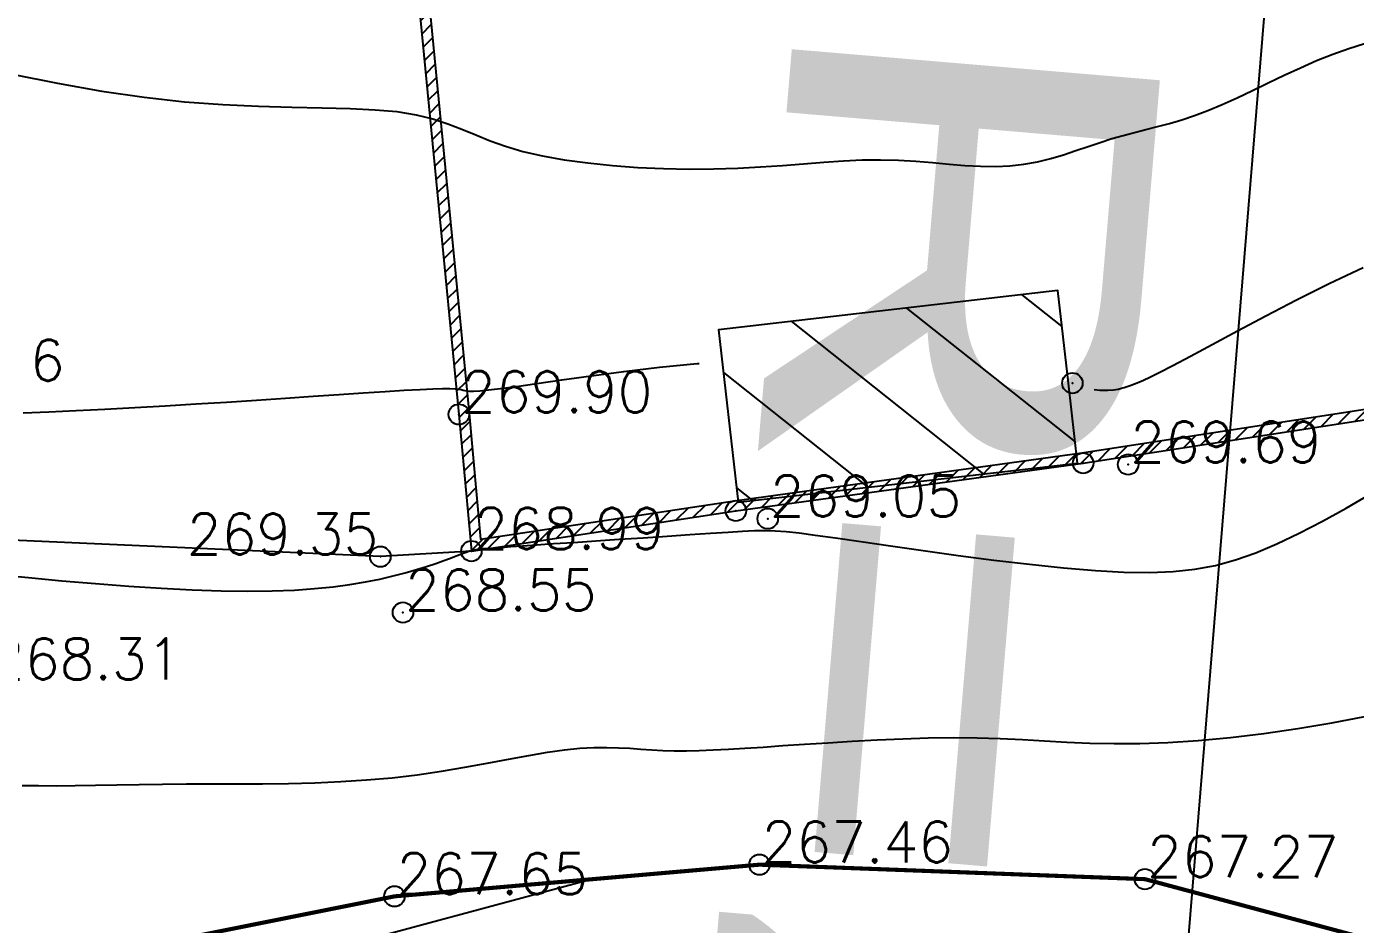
# Model space of a CAD drawing. Header units: millimetres. Extents: x 524954 to 526204, y 9523489 to 9524010.
# Drawn here: x 525464.19 to 525496.57, y 9523547.14 to 9523569.01 of the extents above; entities that cross this region are included whole.
import ezdxf
from ezdxf.enums import TextEntityAlignment as Align

# ---------------------------------------------------------------- set-up
doc = ezdxf.new("R2010")
doc.units = ezdxf.units.MM
doc.header["$PDMODE"] = 32
doc.header["$PDSIZE"] = 0.5
doc.linetypes.add('ACAD_ISO12W100', pattern=[21, 12, -3, 0, -3, 0, -3])
for name, color, linetype in [('Bati', 6, 'Continuous'), ('Bati_H', 1, 'Continuous'), ('Bord Fleuve', 4, 'ACAD_ISO12W100'), ('Cloture', 7, 'Continuous'), ('CN_01_00', 3, 'Continuous'), ('CN_02_00', 4, 'Continuous'), ('CN_10_00', 1, 'Continuous'), ('Murs', 1, 'Continuous'), ('PLUME_2', 1, 'Continuous'), ('TopoAlt', 3, 'Continuous'), ('TOPOJIS', 7, 'Continuous')]:
    doc.layers.add(name, color=color, linetype=linetype)
doc.styles.add('Simplex 1.0', font='Simplex.shx', dxfattribs={"width": 0.99, "height": 1})
doc.styles.get("Standard").update_dxf_attribs({"font": 'arial.ttf'})
doc.linetypes.add('LIMITE1', pattern='A,6.35,-2.54,[133,ltypeshp.shx,S=2.54,R=0,X=-2.54,Y=0],-2.54,25.4', length=36.83)

# ---------------------------------------------------------------- blocks, each defined once
blk = doc.blocks.new('TCPOINT M')
at = {"color": 0}
blk.add_point((0, 0), dxfattribs=at)
at = {"layer": 'TopoAlt', "style": 'Simplex 1.0', "width": 0.99}
blk.add_attdef('ALT', (0.15, 0.15), '', height=1, dxfattribs=at)

msp = doc.modelspace()

# ---------------------------------------------------------------- hatches: boundary and pattern name
at = {"layer": 'Bati_H'}
h = msp.add_hatch(dxfattribs=at)
h.set_pattern_fill('_U', color=256, scale=2, angle=141.5646, style=0, pattern_type=0)
h.set_pattern_definition([(141.564603728, (0, 0), (-1.24326362606, -1.5666191484), [])])
h.paths.add_polyline_path([(525489.795, 9523558.381), (525489.571, 9523560.33), (525489.312, 9523562.58), (525481.047, 9523561.629), (525481.53, 9523557.43)])
at = {"layer": 'Bord Fleuve', "ltscale": 0.5}
h = msp.add_hatch(dxfattribs=at)
h.set_pattern_fill('ANSI33', color=256, scale=2, angle=330, style=0)
h.paths.add_polyline_path([(526101.715, 9523771.778), (526101.498, 9523728.689), (526067.042, 9523702.1), (526048.223, 9523678.528), (526031.816, 9523676.184), (526027.837, 9523671.249), (526016.46, 9523661.911), (526012.684, 9523655.259), (526010.342, 9523652.337), (526009.349, 9523649.826), (526002.836, 9523644.901), (526001.359, 9523638.704), (525998.552, 9523634.868), (525992.641, 9523630.59), (525971.373, 9523621.771), (525946.333, 9523622.282), (525936.503, 9523619.892), (525930.695, 9523617.923), (525919.699, 9523615.395), (525895.841, 9523612.948), (525885.599, 9523613.628), (525875.196, 9523613.421), (525867.372, 9523614.558), (525859.164, 9523613.749), (525850.68, 9523611.584), (525842.877, 9523609.413), (525834.137, 9523605.724), (525821.783, 9523602.11), (525815.903, 9523600.185), (525796.184, 9523594.113), (525774.026, 9523585.199), (525767.099, 9523581.761), (525763.989, 9523580.32), (525760.33, 9523578.539), (525748.039, 9523572.413), (525744.059, 9523571.766), (525739.195, 9523569.005), (525726.381, 9523563.785), (525719.788, 9523561.814), (525707.248, 9523554.536), (525700.147, 9523552.212), (525692.212, 9523549.16), (525674.921, 9523545.702), (525662.522, 9523542.332), (525644.942, 9523541.016), (525635.899, 9523540.053), (525621.612, 9523536.522), (525609.298, 9523533.789), (525593.484, 9523529.477), (525590.482, 9523529.837), (525587.338, 9523528.188), (525575.413, 9523524.864), (525573.541, 9523524.376), (525537.559, 9523507.804), (525536.053, 9523507.312), (525509.961, 9523500.658), (525472.702, 9523501.018), (525453.195, 9523495.13), (525425.264, 9523493.316), (525409.725, 9523500.229), (525383.624, 9523517.145), (525374.857, 9523528.592), (525397.503, 9523550.219), (525408.728, 9523544.096), (525423.511, 9523536.311), (525445.736, 9523537.578), (525453.966, 9523539.782), (525464.454, 9523546.087), (525473.153, 9523547.827), (525482.046, 9523548.599), (525491.438, 9523548.246), (525499.251, 9523546.152), (525510.455, 9523545.914), (525524.182, 9523548.573), (525533.752, 9523550.446), (525539.312, 9523550.42), (525543.959, 9523554.529), (525548.966, 9523556.567), (525556.157, 9523559.482), (525565.701, 9523562.659), (525575.687, 9523565.927), (525586.045, 9523569.089), (525592.726, 9523570.833), (525599.232, 9523573.013), (525615.849, 9523577.326), (525625.16, 9523582.583), (525628.685, 9523586.517), (525632.523, 9523586.625), (525648.079, 9523583.088), (525655.429, 9523583.638), (525665.347, 9523586.334), (525670.505, 9523587.365), (525674.974, 9523592.31), (525681.363, 9523595.427), (525690.374, 9523596.897), (525696.726, 9523596.667), (525703.112, 9523600.372), (525712.502, 9523603.181), (525720.951, 9523606.622), (525729.973, 9523611.744), (525735.094, 9523612.577), (525741.896, 9523615.967), (525746.088, 9523618.007), (525749.05, 9523619.379), (525756.94, 9523623.296), (525766.831, 9523627.898), (525804.249, 9523638.101), (525817.576, 9523642.025), (525828.432, 9523644.919), (525839.805, 9523649.896), (525846.166, 9523651.166), (525855.839, 9523655.822), (525867.776, 9523655.711), (525877.503, 9523655.632), (525886.144, 9523654.198), (525894.786, 9523653.829), (525911.157, 9523655.506), (525918.652, 9523656.801), (525925.004, 9523658.249), (525933.183, 9523660.832), (525939.613, 9523663.374), (525944.509, 9523665.893), (525950.393, 9523669.022), (525957.623, 9523672.73), (525962.986, 9523676.276), (525970.165, 9523679.965), (525973.599, 9523682.924), (525976.261, 9523684.646), (525980.145, 9523686.246), (525987.591, 9523689.162), (525991.967, 9523692.966), (525998.543, 9523697.851), (526003.542, 9523703.73), (526012.581, 9523711.677), (526026.66, 9523716.709), (526030.85, 9523726.011), (526046.387, 9523740.613), (526052.355, 9523745.599), (526061.927, 9523759.011), (526073.275, 9523760.379), (526077.818, 9523761.95), (526083.981, 9523762.217)])
h.paths.add_polyline_path([(525512.661, 9523516.101), (525534.357, 9523523.257), (525535.319, 9523520.342), (525513.623, 9523513.186)], flags=24)
h.paths.add_polyline_path([(525743.331, 9523593.045), (525764.315, 9523602.078), (525765.529, 9523599.259), (525744.545, 9523590.226)], flags=24)
h.paths.add_polyline_path([(525983.194, 9523662.071), (526001.508, 9523675.73), (526003.343, 9523673.269), (525985.029, 9523659.611)], flags=24)
at = {"layer": 'Murs'}
h = msp.add_hatch(dxfattribs=at)
h.set_pattern_fill('_U', color=256, scale=0.25, angle=45, style=0, pattern_type=0)
h.set_pattern_definition([(45, (0, 0), (-0.1767766952966, 0.1767766952966), [])])
h.paths.add_polyline_path([(525471.551, 9523592.114), (525474.723, 9523559.566), (525475.027, 9523556.237), (525481.47, 9523557.217), (525489.932, 9523558.379), (525511.435, 9523561.691), (525536.899, 9523564.763), (525535.769, 9523571.397), (525534.425, 9523578.651), (525532.858, 9523588.004), (525530.879, 9523597.346), (525530.121, 9523604.95), (525501.923, 9523601.162), (525501.956, 9523600.914), (525529.898, 9523604.668), (525530.632, 9523597.308), (525532.612, 9523587.957), (525534.179, 9523578.608), (525535.522, 9523571.353), (525536.608, 9523564.98), (525511.401, 9523561.939), (525489.896, 9523558.627), (525481.434, 9523557.464), (525475.252, 9523556.524), (525474.972, 9523559.59), (525471.8, 9523592.139)])

# ---------------------------------------------------------------- linework, layer by layer
at = {"layer": 'Bati', "flags": 128}
msp.add_lwpolyline([(525489.795, 9523558.381), (525489.571, 9523560.33), (525489.312, 9523562.58), (525481.047, 9523561.629), (525481.53, 9523557.43)], close=True, dxfattribs=at)
at = {"layer": 'Bord Fleuve', "ltscale": 0.35, "flags": 128}
msp.add_lwpolyline([(525394.064, 9523546.741, 0.1, 0.1, 0), (525403.511, 9523541.057, 0.1, 0.1, 0), (525423.511, 9523536.311, 0.1, 0.1, 0), (525445.736, 9523537.578, 0.1, 0.1, 0), (525453.966, 9523539.782, 0.1, 0.1, 0), (525464.454, 9523546.087, 0.1, 0.1, 0), (525473.153, 9523547.827, 0.1, 0.1, 0), (525482.046, 9523548.599, 0.1, 0.1, 0), (525491.438, 9523548.246, 0.1, 0.1, 0), (525499.251, 9523546.152, 0.1, 0.1, 0), (525510.455, 9523545.914, 0.1, 0.1, 0), (525524.182, 9523548.573, 0.1, 0.1, 0), (525533.752, 9523550.446, 0.1, 0.1, 0), (525539.312, 9523550.42, 0.1, 0.1, 0), (525543.959, 9523554.529, 0.1, 0.1, 0), (525548.966, 9523556.567, 0.1, 0.1, 0), (525556.157, 9523559.482, 0.1, 0.1, 0), (525565.701, 9523562.659, 0.1, 0.1, 0), (525575.687, 9523565.927, 0.1, 0.1, 0), (525586.045, 9523569.089, 0.1, 0.1, 0), (525592.726, 9523570.833, 0.1, 0.1, 0), (525599.232, 9523573.013, 0.1, 0.1, 0), (525615.849, 9523577.326, 0.1, 0.1, 0), (525625.16, 9523582.583, 0.1, 0.1, 0), (525628.685, 9523586.517, 0.1, 0.1, 0), (525632.523, 9523586.625, 0.1, 0.1, 0), (525648.079, 9523583.088, 0.1, 0.1, 0), (525655.429, 9523583.638, 0.1, 0.1, 0), (525665.347, 9523586.334, 0.1, 0.1, 0), (525670.505, 9523587.365, 0.1, 0.1, 0), (525674.974, 9523592.31, 0.1, 0.1, 0), (525674.974, 9523592.31, 0.1, 0.1, 0), (525681.363, 9523595.427, 0.1, 0.1, 0), (525681.363, 9523595.427, 0.1, 0.1, 0), (525690.374, 9523596.897, 0.1, 0.1, 0), (525696.726, 9523596.667, 0.1, 0.1, 0), (525703.112, 9523600.372, 0.1, 0.1, 0), (525712.502, 9523603.181, 0.1, 0.1, 0), (525712.502, 9523603.181, 0.1, 0.1, 0), (525720.951, 9523606.622, 0.1, 0.1, 0), (525729.973, 9523611.744, 0.1, 0.1, 0), (525735.094, 9523612.577, 0.1, 0.1, 0), (525741.896, 9523615.967, 0.1, 0.1, 0), (525746.088, 9523618.007, 0.1, 0.1, 0), (525749.05, 9523619.379, 0.1, 0.1, 0), (525756.94, 9523623.296, 0.1, 0.1, 0), (525766.831, 9523627.898, 0.1, 0.1, 0), (525804.249, 9523638.101, 0.1, 0.1, 0), (525817.576, 9523642.025, 0.1, 0.1, 0), (525828.432, 9523644.919, 0.1, 0.1, 0), (525839.805, 9523649.896, 0.1, 0.1, 0), (525846.166, 9523651.166, 0.1, 0.1, 0), (525855.839, 9523655.822, 0.1, 0.1, 0), (525867.776, 9523655.711, 0.1, 0.1, 0), (525877.503, 9523655.632, 0.1, 0.1, 0), (525886.144, 9523654.198, 0.1, 0.1, 0), (525894.786, 9523653.829, 0.1, 0.1, 0), (525911.157, 9523655.506, 0.1, 0.1, 0), (525918.652, 9523656.801, 0.1, 0.1, 0), (525925.004, 9523658.249, 0.1, 0.1, 0), (525933.183, 9523660.832, 0.1, 0.1, 0), (525939.613, 9523663.374, 0.1, 0.1, 0), (525944.509, 9523665.893, 0.1, 0.1, 0), (525950.393, 9523669.022, 0.1, 0.1, 0), (525957.623, 9523672.73, 0.1, 0.1, 0), (525962.986, 9523676.276, 0.1, 0.1, 0), (525970.165, 9523679.965, 0.1, 0.1, 0), (525970.165, 9523679.965, 0.1, 0.1, 0), (525973.599, 9523682.924, 0.1, 0.1, 0), (525976.261, 9523684.646, 0.1, 0.1, 0), (525980.145, 9523686.246, 0.1, 0.1, 0), (525987.591, 9523689.162, 0.1, 0.1, 0), (525991.967, 9523692.966, 0.1, 0.1, 0), (525998.543, 9523697.851, 0.1, 0.1, 0), (526003.542, 9523703.73, 0.1, 0.1, 0), (526012.581, 9523711.677, 0.1, 0.1, 0), (526026.66, 9523716.709, 0.1, 0.1, 0), (526030.85, 9523726.011, 0.1, 0.1, 0), (526046.387, 9523740.613, 0.1, 0.1, 0), (526052.355, 9523745.599, 0.1, 0.1, 0), (526061.927, 9523759.011, 0.1, 0.1, 0), (526073.275, 9523760.379, 0.1, 0.1, 0), (526077.818, 9523761.95, 0.1, 0.1, 0), (526083.981, 9523762.217, 0.1, 0.1, 0), (526101.715, 9523771.778, 0, 0, 0)], format="xyseb", dxfattribs=at)
at = {"layer": 'Cloture', "flags": 128}
for points in [[(525471.551, 9523592.114), (525474.723, 9523559.566), (525475.027, 9523556.237), (525481.47, 9523557.217), (525489.932, 9523558.379), (525511.435, 9523561.691), (525536.899, 9523564.763), (525535.769, 9523571.397), (525534.425, 9523578.651), (525532.858, 9523588.004), (525530.879, 9523597.346), (525530.121, 9523604.95), (525501.923, 9523601.162), (525501.923, 9523601.162), (525501.923, 9523601.162), (525501.923, 9523601.162)], [(525471.8, 9523592.139), (525474.972, 9523559.59), (525475.252, 9523556.524), (525481.434, 9523557.464), (525489.896, 9523558.627), (525511.401, 9523561.939), (525536.608, 9523564.98), (525535.522, 9523571.353), (525534.179, 9523578.608), (525532.612, 9523587.957), (525530.632, 9523597.308), (525529.898, 9523604.668), (525501.956, 9523600.914)]]:
    msp.add_lwpolyline(points, dxfattribs=at)
at = {"layer": 'Cloture', "linetype": 'LIMITE1', "ltscale": 0.1, "flags": 128}
msp.add_lwpolyline([(525475.027, 9523556.237), (525472.809, 9523556.102), (525426.222, 9523558.165), (525426.222, 9523558.165)], dxfattribs=at)
at = {"layer": 'CN_01_00', "flags": 128}
for points, elevation in [([(525463.837, 9523567.849), (525464.941, 9523567.63), (525466.019, 9523567.441), (525467.056, 9523567.29), (525468.041, 9523567.183), (525468.97, 9523567.114), (525469.84, 9523567.072), (525470.649, 9523567.048), (525471.393, 9523567.033), (525472.071, 9523567.016), (525472.679, 9523566.988), (525473.214, 9523566.94), (525473.679, 9523566.863), (525474.086, 9523566.763), (525474.452, 9523566.644), (525474.795, 9523566.511), (525475.132, 9523566.372), (525475.481, 9523566.232), (525475.857, 9523566.096), (525476.279, 9523565.971), (525476.759, 9523565.861), (525477.291, 9523565.767), (525477.863, 9523565.69), (525478.464, 9523565.628), (525479.083, 9523565.583), (525479.709, 9523565.554), (525480.33, 9523565.541), (525480.936, 9523565.545), (525481.517, 9523565.563), (525482.074, 9523565.594), (525482.607, 9523565.631), (525483.12, 9523565.671), (525483.613, 9523565.709), (525484.089, 9523565.741), (525484.549, 9523565.763), (525484.996, 9523565.769), (525485.431, 9523565.757), (525485.854, 9523565.732), (525486.265, 9523565.699), (525486.665, 9523565.663), (525487.053, 9523565.632), (525487.429, 9523565.61), (525487.794, 9523565.603), (525488.147, 9523565.618), (525488.489, 9523565.658), (525488.82, 9523565.72), (525489.142, 9523565.799), (525489.454, 9523565.891), (525489.757, 9523565.99), (525490.054, 9523566.092), (525490.344, 9523566.191), (525490.628, 9523566.282), (525490.907, 9523566.363), (525491.184, 9523566.436), (525491.463, 9523566.505), (525491.745, 9523566.576), (525492.034, 9523566.653), (525492.333, 9523566.741), (525492.645, 9523566.844), (525492.973, 9523566.967), (525493.319, 9523567.112), (525493.681, 9523567.277), (525494.055, 9523567.454), (525494.439, 9523567.639), (525494.83, 9523567.826), (525495.225, 9523568.009), (525495.62, 9523568.183), (525496.013, 9523568.341), (525496.401, 9523568.48), (525496.784, 9523568.602)], 271), ([(525463.446, 9523555.666), (525464.239, 9523555.59), (525465.051, 9523555.515), (525465.869, 9523555.445), (525466.68, 9523555.383), (525467.47, 9523555.33), (525468.226, 9523555.29), (525468.934, 9523555.265), (525469.583, 9523555.257), (525470.175, 9523555.265), (525470.714, 9523555.287), (525471.207, 9523555.322), (525471.656, 9523555.367), (525472.067, 9523555.423), (525472.444, 9523555.486), (525472.793, 9523555.556), (525473.117, 9523555.63), (525473.416, 9523555.707), (525473.69, 9523555.785), (525473.937, 9523555.861), (525474.158, 9523555.935), (525474.352, 9523556.004), (525474.518, 9523556.065), (525474.656, 9523556.118), (525474.766, 9523556.161), (525474.853, 9523556.195), (525474.922, 9523556.22), (525474.98, 9523556.24), (525475.033, 9523556.254), (525475.085, 9523556.265), (525475.144, 9523556.274), (525475.215, 9523556.282), (525475.305, 9523556.291), (525475.419, 9523556.301), (525475.565, 9523556.314), (525475.751, 9523556.328), (525475.984, 9523556.345), (525476.27, 9523556.365), (525476.616, 9523556.389), (525477.031, 9523556.418), (525477.516, 9523556.45), (525478.056, 9523556.486), (525478.629, 9523556.524), (525479.216, 9523556.563), (525479.795, 9523556.601), (525480.347, 9523556.637), (525480.849, 9523556.67), (525481.283, 9523556.698), (525481.635, 9523556.721), (525481.925, 9523556.736), (525482.18, 9523556.741), (525482.428, 9523556.734), (525482.696, 9523556.715), (525483.013, 9523556.68), (525483.405, 9523556.628), (525483.901, 9523556.557), (525484.518, 9523556.467), (525485.24, 9523556.362), (525486.037, 9523556.248), (525486.885, 9523556.132), (525487.755, 9523556.019), (525488.621, 9523555.916), (525489.455, 9523555.828), (525490.23, 9523555.762), (525490.927, 9523555.723), (525491.553, 9523555.714), (525492.122, 9523555.737), (525492.651, 9523555.794), (525493.154, 9523555.888), (525493.645, 9523556.021), (525494.141, 9523556.194), (525494.654, 9523556.411), (525495.197, 9523556.671), (525495.762, 9523556.965), (525496.336, 9523557.284), (525496.91, 9523557.616)], 269)]:
    msp.add_lwpolyline(points, dxfattribs=dict(at, elevation=elevation))
at = {"layer": 'CN_02_00', "elevation": 268, "flags": 128}
msp.add_lwpolyline([(525464.078, 9523550.53), (525464.478, 9523550.524), (525464.912, 9523550.523), (525465.377, 9523550.527), (525465.87, 9523550.534), (525466.39, 9523550.542), (525466.935, 9523550.551), (525467.502, 9523550.558), (525468.089, 9523550.564), (525468.693, 9523550.566), (525469.311, 9523550.567), (525469.939, 9523550.571), (525470.573, 9523550.579), (525471.21, 9523550.595), (525471.845, 9523550.622), (525472.475, 9523550.662), (525473.096, 9523550.717), (525473.704, 9523550.791), (525474.296, 9523550.878), (525474.867, 9523550.974), (525475.415, 9523551.073), (525475.935, 9523551.17), (525476.425, 9523551.259), (525476.879, 9523551.337), (525477.296, 9523551.396), (525477.672, 9523551.434), (525478.013, 9523551.452), (525478.325, 9523551.456), (525478.615, 9523551.448), (525478.89, 9523551.433), (525479.156, 9523551.414), (525479.42, 9523551.395), (525479.689, 9523551.38), (525479.968, 9523551.373), (525480.264, 9523551.373), (525480.579, 9523551.38), (525480.919, 9523551.393), (525481.289, 9523551.412), (525481.691, 9523551.436), (525482.132, 9523551.465), (525482.616, 9523551.498), (525483.144, 9523551.533), (525483.71, 9523551.57), (525484.303, 9523551.606), (525484.914, 9523551.639), (525485.535, 9523551.666), (525486.154, 9523551.685), (525486.762, 9523551.694), (525487.351, 9523551.69), (525487.913, 9523551.673), (525488.457, 9523551.646), (525488.994, 9523551.615), (525489.537, 9523551.585), (525490.096, 9523551.561), (525490.685, 9523551.547), (525491.313, 9523551.55), (525491.994, 9523551.573), (525492.733, 9523551.622), (525493.52, 9523551.696), (525494.336, 9523551.793), (525495.166, 9523551.912), (525495.992, 9523552.051), (525496.798, 9523552.209)], dxfattribs=at)
at = {"layer": 'CN_10_00', "elevation": 270, "flags": 128}
for points in [[(525490.199, 9523560.17), (525490.338, 9523560.16), (525490.53, 9523560.157), (525490.674, 9523560.166), (525490.782, 9523560.182), (525490.864, 9523560.203), (525490.933, 9523560.224), (525491.001, 9523560.244), (525491.081, 9523560.269), (525491.186, 9523560.308), (525491.33, 9523560.368), (525491.524, 9523560.457), (525491.783, 9523560.584), (525492.12, 9523560.757), (525492.547, 9523560.983), (525493.073, 9523561.267), (525493.689, 9523561.599), (525494.379, 9523561.967), (525495.13, 9523562.356), (525495.927, 9523562.754), (525496.756, 9523563.146)], [(525464.11, 9523559.607), (525464.731, 9523559.629), (525465.398, 9523559.658), (525466.1, 9523559.692), (525466.827, 9523559.732), (525467.569, 9523559.775), (525468.317, 9523559.821), (525469.061, 9523559.868), (525469.79, 9523559.916), (525470.497, 9523559.964), (525471.172, 9523560.01), (525471.807, 9523560.053), (525472.393, 9523560.093), (525472.922, 9523560.127), (525473.386, 9523560.155), (525473.775, 9523560.176), (525474.085, 9523560.189), (525474.323, 9523560.195), (525474.501, 9523560.195), (525474.629, 9523560.19), (525474.718, 9523560.182), (525474.78, 9523560.171), (525474.825, 9523560.16), (525474.865, 9523560.148), (525474.911, 9523560.139), (525474.978, 9523560.133), (525475.079, 9523560.134), (525475.23, 9523560.143), (525475.444, 9523560.164), (525475.738, 9523560.198), (525476.124, 9523560.248), (525476.618, 9523560.316), (525477.229, 9523560.404), (525477.943, 9523560.504), (525478.743, 9523560.61), (525479.61, 9523560.713), (525480.526, 9523560.805), (525480.574, 9523560.809)]]:
    msp.add_lwpolyline(points, dxfattribs=at)
at = {"layer": 'PLUME_2'}
msp.add_lwpolyline([(525499.593, 9523633.233), (525489.769, 9523513.701)], dxfattribs=at)

# ---------------------------------------------------------------- block references
at = {"layer": 'TOPOJIS'}
ref = msp.add_blockref('TCPOINT M', (525460.399, 9523560.334, 270.16), dxfattribs=at)
ref.add_attrib('ALT', '270.16', (525460.449, 9523560.384, 270.16), dxfattribs={"layer": 'TopoAlt', "height": 1, "style": 'Simplex 1.0', "width": 0.99})
ref = msp.add_blockref('TCPOINT M', (525474.723, 9523559.566, 269.9), dxfattribs=at)
ref.add_attrib('ALT', '269.90', (525474.773, 9523559.616, 269.9), dxfattribs={"layer": 'TopoAlt', "height": 1, "style": 'Simplex 1.0', "width": 0.99})
for p in [(525489.67, 9523560.329), (525489.932, 9523558.379), (525481.47, 9523557.217)]:
    msp.add_blockref('TCPOINT M', p, dxfattribs=at)
ref = msp.add_blockref('TCPOINT M', (525491.028, 9523558.346, 269.69), dxfattribs=at)
ref.add_attrib('ALT', '269.69', (525491.078, 9523558.396, 269.69), dxfattribs={"layer": 'TopoAlt', "height": 1, "style": 'Simplex 1.0', "width": 0.99})
ref = msp.add_blockref('TCPOINT M', (525482.247, 9523557.026, 269.05), dxfattribs=at)
ref.add_attrib('ALT', '269.05', (525482.297, 9523557.076, 269.05), dxfattribs={"layer": 'TopoAlt', "height": 1, "style": 'Simplex 1.0', "width": 0.99})
ref = msp.add_blockref('TCPOINT M', (525472.809, 9523556.102, 269.35), dxfattribs=at)
ref.add_attrib('ALT', '269.35', dxfattribs={"layer": 'TopoAlt', "height": 1, "style": 'Simplex 1.0', "width": 0.99}).set_placement((525472.759, 9523556.152, 269.35), align=Align.RIGHT)
ref = msp.add_blockref('TCPOINT M', (525475.027, 9523556.237, 268.99), dxfattribs=at)
ref.add_attrib('ALT', '268.99', (525475.077, 9523556.287, 268.99), dxfattribs={"layer": 'TopoAlt', "height": 1, "style": 'Simplex 1.0', "width": 0.99})
ref = msp.add_blockref('TCPOINT M', (525473.36, 9523554.74, 268.55), dxfattribs=at)
ref.add_attrib('ALT', '268.55', (525473.41, 9523554.79, 268.55), dxfattribs={"layer": 'TopoAlt', "height": 1, "style": 'Simplex 1.0', "width": 0.99})
ref = msp.add_blockref('TCPOINT M', (525463.248, 9523553.061, 268.31), dxfattribs=at)
ref.add_attrib('ALT', '268.31', (525463.298, 9523553.111, 268.31), dxfattribs={"layer": 'TopoAlt', "height": 1, "style": 'Simplex 1.0', "width": 0.99})
ref = msp.add_blockref('TCPOINT M', (525482.046, 9523548.599, 267.46), dxfattribs=at)
ref.add_attrib('ALT', '267.46', (525482.096, 9523548.649, 267.46), dxfattribs={"layer": 'TopoAlt', "height": 1, "style": 'Simplex 1.0', "width": 0.99})
ref = msp.add_blockref('TCPOINT M', (525491.438, 9523548.246, 267.27), dxfattribs=at)
ref.add_attrib('ALT', '267.27', (525491.488, 9523548.296, 267.27), dxfattribs={"layer": 'TopoAlt', "height": 1, "style": 'Simplex 1.0', "width": 0.99})
ref = msp.add_blockref('TCPOINT M', (525473.153, 9523547.827, 267.65), dxfattribs=at)
ref.add_attrib('ALT', '267.65', (525473.203, 9523547.877, 267.65), dxfattribs={"layer": 'TopoAlt', "height": 1, "style": 'Simplex 1.0', "width": 0.99})

# ---------------------------------------------------------------- texts
at = {"layer": 'PLUME_2', "width": 1.31581}
msp.add_text(' R=250  ', height=9, rotation=265.18, dxfattribs=at).set_placement((525483.333, 9523574.393), (525478.04, 9523511.616), align=Align.FIT)

doc.saveas('drawing.dxf')
